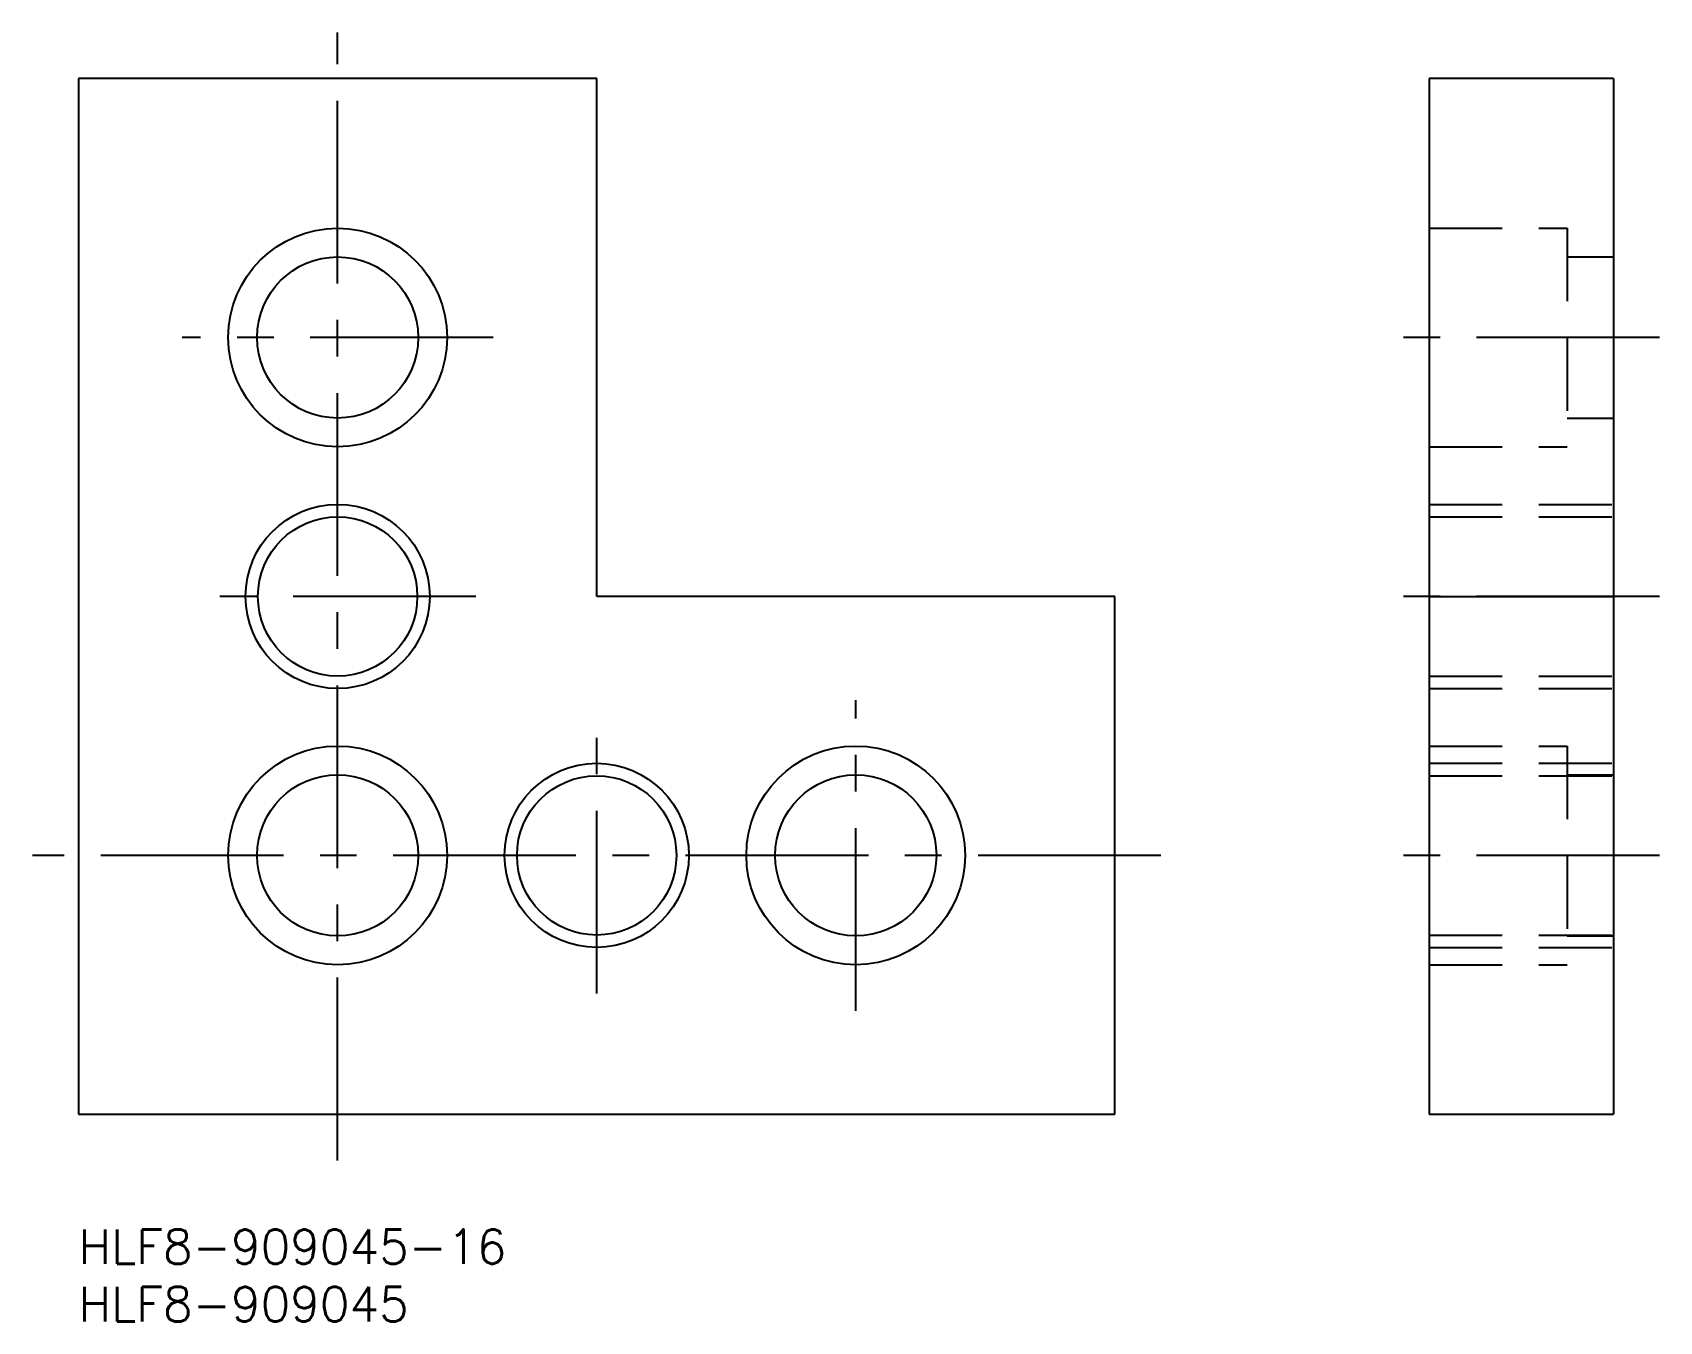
# Model space of a CAD drawing. Extents: x -4 to 137, y -8 to 104.
import ezdxf

# ---------------------------------------------------------------- set-up
doc = ezdxf.new("R2010")
doc.units = 0
doc.header["$LTSCALE"] = 0.5
doc.linetypes.add('CENTER', pattern=[50.8, 31.75, -6.35, 6.35, -6.35])
doc.linetypes.add('DASHED', pattern=[19.05, 12.7, -6.35])
for name, color, linetype in [('MSM_CENTER', 1, 'CENTER'), ('MSM_CONTINUOUS', 7, 'CONTINUOUS'), ('MSM_DASHED', 4, 'DASHED'), ('MSM_NARROW', 5, 'CONTINUOUS'), ('MSM_PART_NUMBER', 7, 'CONTINUOUS')]:
    doc.layers.add(name, color=color, linetype=linetype)
doc.styles.get("Standard").update_dxf_attribs({"font": 'txt.shx', "height": 3, "bigfont": 'bigfont.shx'})

# ---------------------------------------------------------------- blocks, each defined once
blk = doc.blocks.new('*U2')
at = {"layer": 'MSM_PART_NUMBER'}
blk.add_text('HLF8-909045-16', height=3, dxfattribs=at).set_placement((0, -3))
blk = doc.blocks.new('*U3')
at = {"layer": 'MSM_PART_NUMBER'}
blk.add_text('HLF8-909045', height=3, dxfattribs=at).set_placement((0, -8))

msp = doc.modelspace()

# ---------------------------------------------------------------- linework, layer by layer
at = {"layer": 'MSM_CENTER'}
for p, q in [((22.5, 6), (22.5, 104)), ((36, 77.5), (9, 77.5)), ((137.3, 77.5), (113.3, 77.5)), ((34.5, 55), (10.5, 55)), ((137.3, 55), (113.3, 55)), ((67.5, 19), (67.5, 46)), ((45, 20.5), (45, 44.5)), ((94, 32.5), (-4, 32.5)), ((137.3, 32.5), (113.3, 32.5))]:
    msp.add_line(p, q, dxfattribs=at)
at = {"layer": 'MSM_CONTINUOUS'}
for p, q in [((45, 100), (0, 100)), ((0, 100), (0, 10)), ((45, 55), (45, 100)), ((133.3, 100), (117.3, 100)), ((117.3, 100), (117.3, 10)), ((133.3, 100), (133.3, 10)), ((90, 55), (45, 55)), ((90, 10), (90, 55)), ((117.3, 55), (133.3, 55)), ((0, 10), (90, 10)), ((117.3, 10), (133.3, 10))]:
    msp.add_line(p, q, dxfattribs=at)
for centre, radius in [((22.5, 77.5), 9.5), ((22.5, 77.5), 7), ((22.5, 55), 6.92), ((22.5, 32.5), 9.5), ((67.5, 32.5), 9.5), ((22.5, 32.5), 7), ((45, 32.5), 6.92), ((67.5, 32.5), 7)]:
    msp.add_circle(centre, radius, dxfattribs=at)
at = {"layer": 'MSM_DASHED'}
for p, q in [((117.3, 87), (129.3, 87)), ((129.3, 87), (129.3, 68)), ((129.3, 84.5), (133.3, 84.5)), ((129.3, 70.5), (133.3, 70.5)), ((117.3, 68), (129.3, 68)), ((117.3, 63), (133.3, 63)), ((117.3, 61.92), (133.3, 61.92)), ((117.3, 48.08), (133.3, 48.08)), ((117.3, 47), (133.3, 47)), ((117.3, 42), (129.3, 42)), ((129.3, 42), (129.3, 23)), ((117.3, 40.5), (133.3, 40.5)), ((117.3, 39.42), (133.3, 39.42)), ((129.3, 39.5), (133.3, 39.5)), ((117.3, 25.58), (133.3, 25.58)), ((129.3, 25.5), (133.3, 25.5)), ((117.3, 24.5), (133.3, 24.5)), ((117.3, 23), (129.3, 23))]:
    msp.add_line(p, q, dxfattribs=at)
at = {"layer": 'MSM_NARROW'}
for centre in [(22.5, 55), (45, 32.5)]:
    msp.add_circle(centre, 8, dxfattribs=at)

# ---------------------------------------------------------------- block references
at = {"layer": 'MSM_CONTINUOUS'}
for name in ['*U2', '*U3']:
    msp.add_blockref(name, (0, 0), dxfattribs=at)

doc.saveas('drawing.dxf')
